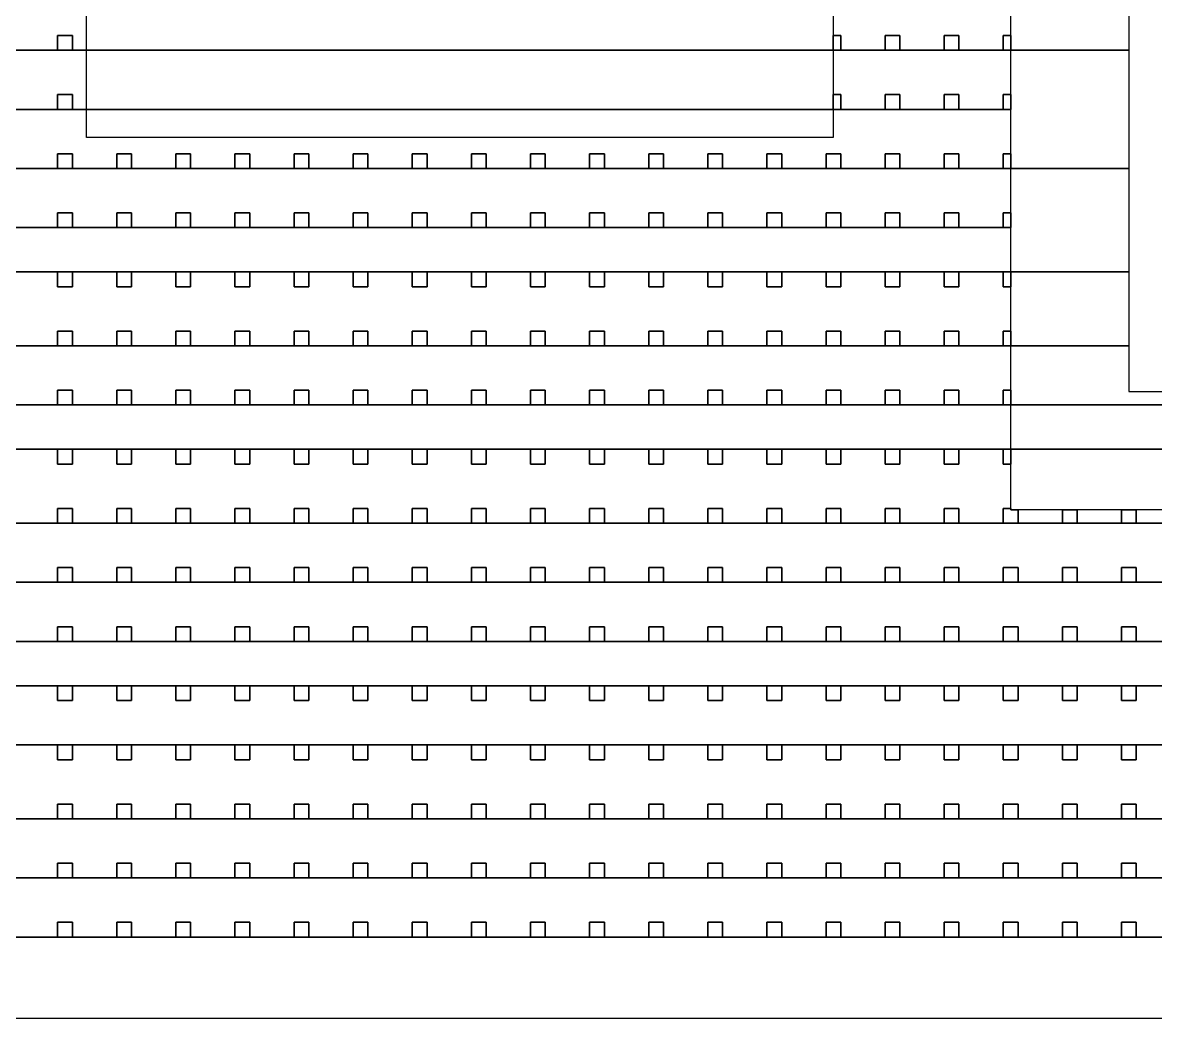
# Model space of a CAD drawing. Extents: x -3500 to 3500, y -3500 to 3500.
# Drawn here: x 278 to 2195, y -3500 to -1816 of the extents above; entities that cross this region are included whole.
import ezdxf

# ---------------------------------------------------------------- set-up
doc = ezdxf.new("R2010")
doc.units = 0
for name, color, linetype in [('L5D0', 3, 'CONTINUOUS'), ('L5D100', 7, 'CONTINUOUS'), ('L5D101', 6, 'CONTINUOUS'), ('L5D99', 4, 'CONTINUOUS')]:
    doc.layers.add(name, color=color, linetype=linetype)

# ---------------------------------------------------------------- blocks, each defined once
blk = doc.blocks.new('ground_main_5')
at = {"layer": 'L5D0'}
for points in [[(2150, -1740), (2150, -2440), (2550, -2440), (2550, -1740)], [(3500, -1679.6475), (3500, -3500), (-3500, -3500)]]:
    blk.add_lwpolyline(points, dxfattribs=at)
blk = doc.blocks.new('TOP_main_5_Cheese_diff')
at = {"layer": 'L5D101'}
for points in [[(337.5, -1862.5), (337.5, -1837.5), (362.5, -1837.5), (362.5, -1862.5)], [(1649.7, -1862.5), (1649.7, -1837.5), (1662.5, -1837.5), (1662.5, -1862.5)], [(1737.5, -1862.5), (1737.5, -1837.5), (1762.5, -1837.5), (1762.5, -1862.5)], [(1837.5, -1862.5), (1837.5, -1837.5), (1862.5, -1837.5), (1862.5, -1862.5)], [(1937.5, -1862.5), (1937.5, -1837.5), (1950, -1837.5), (1950, -1862.5)], [(337.5, -1962.5), (337.5, -1937.5), (362.5, -1937.5), (362.5, -1962.5)], [(1649.7, -1962.5), (1649.7, -1937.5), (1662.5, -1937.5), (1662.5, -1962.5)], [(1737.5, -1962.5), (1737.5, -1937.5), (1762.5, -1937.5), (1762.5, -1962.5)], [(1837.5, -1962.5), (1837.5, -1937.5), (1862.5, -1937.5), (1862.5, -1962.5)], [(1937.5, -1962.5), (1937.5, -1937.5), (1950, -1937.5), (1950, -1962.5)], [(337.5, -2062.5), (337.5, -2037.5), (362.5, -2037.5), (362.5, -2062.5)], [(437.5, -2062.5), (437.5, -2037.5), (462.5, -2037.5), (462.5, -2062.5)], [(537.5, -2062.5), (537.5, -2037.5), (562.5, -2037.5), (562.5, -2062.5)], [(637.5, -2062.5), (637.5, -2037.5), (662.5, -2037.5), (662.5, -2062.5)], [(737.5, -2062.5), (737.5, -2037.5), (762.5, -2037.5), (762.5, -2062.5)], [(837.5, -2062.5), (837.5, -2037.5), (862.5, -2037.5), (862.5, -2062.5)], [(937.5, -2062.5), (937.5, -2037.5), (962.5, -2037.5), (962.5, -2062.5)], [(1037.5, -2062.5), (1037.5, -2037.5), (1062.5, -2037.5), (1062.5, -2062.5)], [(1137.5, -2062.5), (1137.5, -2037.5), (1162.5, -2037.5), (1162.5, -2062.5)], [(1237.5, -2062.5), (1237.5, -2037.5), (1262.5, -2037.5), (1262.5, -2062.5)], [(1337.5, -2062.5), (1337.5, -2037.5), (1362.5, -2037.5), (1362.5, -2062.5)], [(1437.5, -2062.5), (1437.5, -2037.5), (1462.5, -2037.5), (1462.5, -2062.5)], [(1537.5, -2062.5), (1537.5, -2037.5), (1562.5, -2037.5), (1562.5, -2062.5)], [(1637.5, -2062.5), (1637.5, -2037.5), (1662.5, -2037.5), (1662.5, -2062.5)], [(1737.5, -2062.5), (1737.5, -2037.5), (1762.5, -2037.5), (1762.5, -2062.5)], [(1837.5, -2062.5), (1837.5, -2037.5), (1862.5, -2037.5), (1862.5, -2062.5)], [(1937.5, -2062.5), (1937.5, -2037.5), (1950, -2037.5), (1950, -2062.5)], [(337.5, -2162.5), (337.5, -2137.5), (362.5, -2137.5), (362.5, -2162.5)], [(437.5, -2162.5), (437.5, -2137.5), (462.5, -2137.5), (462.5, -2162.5)], [(537.5, -2162.5), (537.5, -2137.5), (562.5, -2137.5), (562.5, -2162.5)], [(637.5, -2162.5), (637.5, -2137.5), (662.5, -2137.5), (662.5, -2162.5)], [(737.5, -2162.5), (737.5, -2137.5), (762.5, -2137.5), (762.5, -2162.5)], [(837.5, -2162.5), (837.5, -2137.5), (862.5, -2137.5), (862.5, -2162.5)], [(937.5, -2162.5), (937.5, -2137.5), (962.5, -2137.5), (962.5, -2162.5)], [(1037.5, -2162.5), (1037.5, -2137.5), (1062.5, -2137.5), (1062.5, -2162.5)], [(1137.5, -2162.5), (1137.5, -2137.5), (1162.5, -2137.5), (1162.5, -2162.5)], [(1237.5, -2162.5), (1237.5, -2137.5), (1262.5, -2137.5), (1262.5, -2162.5)], [(1337.5, -2162.5), (1337.5, -2137.5), (1362.5, -2137.5), (1362.5, -2162.5)], [(1437.5, -2162.5), (1437.5, -2137.5), (1462.5, -2137.5), (1462.5, -2162.5)], [(1537.5, -2162.5), (1537.5, -2137.5), (1562.5, -2137.5), (1562.5, -2162.5)], [(1637.5, -2162.5), (1637.5, -2137.5), (1662.5, -2137.5), (1662.5, -2162.5)], [(1737.5, -2162.5), (1737.5, -2137.5), (1762.5, -2137.5), (1762.5, -2162.5)], [(1837.5, -2162.5), (1837.5, -2137.5), (1862.5, -2137.5), (1862.5, -2162.5)], [(1937.5, -2162.5), (1937.5, -2137.5), (1950, -2137.5), (1950, -2162.5)], [(337.5, -2262.5), (337.5, -2237.5), (362.5, -2237.5), (362.5, -2262.5)], [(437.5, -2262.5), (437.5, -2237.5), (462.5, -2237.5), (462.5, -2262.5)], [(537.5, -2262.5), (537.5, -2237.5), (562.5, -2237.5), (562.5, -2262.5)], [(637.5, -2262.5), (637.5, -2237.5), (662.5, -2237.5), (662.5, -2262.5)], [(737.5, -2262.5), (737.5, -2237.5), (762.5, -2237.5), (762.5, -2262.5)], [(837.5, -2262.5), (837.5, -2237.5), (862.5, -2237.5), (862.5, -2262.5)], [(937.5, -2262.5), (937.5, -2237.5), (962.5, -2237.5), (962.5, -2262.5)], [(1037.5, -2262.5), (1037.5, -2237.5), (1062.5, -2237.5), (1062.5, -2262.5)], [(1137.5, -2262.5), (1137.5, -2237.5), (1162.5, -2237.5), (1162.5, -2262.5)], [(1237.5, -2262.5), (1237.5, -2237.5), (1262.5, -2237.5), (1262.5, -2262.5)], [(1337.5, -2262.5), (1337.5, -2237.5), (1362.5, -2237.5), (1362.5, -2262.5)], [(1437.5, -2262.5), (1437.5, -2237.5), (1462.5, -2237.5), (1462.5, -2262.5)], [(1537.5, -2262.5), (1537.5, -2237.5), (1562.5, -2237.5), (1562.5, -2262.5)], [(1637.5, -2262.5), (1637.5, -2237.5), (1662.5, -2237.5), (1662.5, -2262.5)], [(1737.5, -2262.5), (1737.5, -2237.5), (1762.5, -2237.5), (1762.5, -2262.5)], [(1837.5, -2262.5), (1837.5, -2237.5), (1862.5, -2237.5), (1862.5, -2262.5)], [(1937.5, -2262.5), (1937.5, -2237.5), (1950, -2237.5), (1950, -2262.5)], [(337.5, -2362.5), (337.5, -2337.5), (362.5, -2337.5), (362.5, -2362.5)], [(437.5, -2362.5), (437.5, -2337.5), (462.5, -2337.5), (462.5, -2362.5)], [(537.5, -2362.5), (537.5, -2337.5), (562.5, -2337.5), (562.5, -2362.5)], [(637.5, -2362.5), (637.5, -2337.5), (662.5, -2337.5), (662.5, -2362.5)], [(737.5, -2362.5), (737.5, -2337.5), (762.5, -2337.5), (762.5, -2362.5)], [(837.5, -2362.5), (837.5, -2337.5), (862.5, -2337.5), (862.5, -2362.5)], [(937.5, -2362.5), (937.5, -2337.5), (962.5, -2337.5), (962.5, -2362.5)], [(1037.5, -2362.5), (1037.5, -2337.5), (1062.5, -2337.5), (1062.5, -2362.5)], [(1137.5, -2362.5), (1137.5, -2337.5), (1162.5, -2337.5), (1162.5, -2362.5)], [(1237.5, -2362.5), (1237.5, -2337.5), (1262.5, -2337.5), (1262.5, -2362.5)], [(1337.5, -2362.5), (1337.5, -2337.5), (1362.5, -2337.5), (1362.5, -2362.5)], [(1437.5, -2362.5), (1437.5, -2337.5), (1462.5, -2337.5), (1462.5, -2362.5)], [(1537.5, -2362.5), (1537.5, -2337.5), (1562.5, -2337.5), (1562.5, -2362.5)], [(1637.5, -2362.5), (1637.5, -2337.5), (1662.5, -2337.5), (1662.5, -2362.5)], [(1737.5, -2362.5), (1737.5, -2337.5), (1762.5, -2337.5), (1762.5, -2362.5)], [(1837.5, -2362.5), (1837.5, -2337.5), (1862.5, -2337.5), (1862.5, -2362.5)], [(1937.5, -2362.5), (1937.5, -2337.5), (1950, -2337.5), (1950, -2362.5)], [(337.5, -2462.5), (337.5, -2437.5), (362.5, -2437.5), (362.5, -2462.5)], [(437.5, -2462.5), (437.5, -2437.5), (462.5, -2437.5), (462.5, -2462.5)], [(537.5, -2462.5), (537.5, -2437.5), (562.5, -2437.5), (562.5, -2462.5)], [(637.5, -2462.5), (637.5, -2437.5), (662.5, -2437.5), (662.5, -2462.5)], [(737.5, -2462.5), (737.5, -2437.5), (762.5, -2437.5), (762.5, -2462.5)], [(837.5, -2462.5), (837.5, -2437.5), (862.5, -2437.5), (862.5, -2462.5)], [(937.5, -2462.5), (937.5, -2437.5), (962.5, -2437.5), (962.5, -2462.5)], [(1037.5, -2462.5), (1037.5, -2437.5), (1062.5, -2437.5), (1062.5, -2462.5)], [(1137.5, -2462.5), (1137.5, -2437.5), (1162.5, -2437.5), (1162.5, -2462.5)], [(1237.5, -2462.5), (1237.5, -2437.5), (1262.5, -2437.5), (1262.5, -2462.5)], [(1337.5, -2462.5), (1337.5, -2437.5), (1362.5, -2437.5), (1362.5, -2462.5)], [(1437.5, -2462.5), (1437.5, -2437.5), (1462.5, -2437.5), (1462.5, -2462.5)], [(1537.5, -2462.5), (1537.5, -2437.5), (1562.5, -2437.5), (1562.5, -2462.5)], [(1637.5, -2462.5), (1637.5, -2437.5), (1662.5, -2437.5), (1662.5, -2462.5)], [(1737.5, -2462.5), (1737.5, -2437.5), (1762.5, -2437.5), (1762.5, -2462.5)], [(1837.5, -2462.5), (1837.5, -2437.5), (1862.5, -2437.5), (1862.5, -2462.5)], [(1937.5, -2462.5), (1937.5, -2437.5), (1950, -2437.5), (1950, -2462.5)], [(337.5, -2562.5), (337.5, -2537.5), (362.5, -2537.5), (362.5, -2562.5)], [(437.5, -2562.5), (437.5, -2537.5), (462.5, -2537.5), (462.5, -2562.5)], [(537.5, -2562.5), (537.5, -2537.5), (562.5, -2537.5), (562.5, -2562.5)], [(637.5, -2562.5), (637.5, -2537.5), (662.5, -2537.5), (662.5, -2562.5)], [(737.5, -2562.5), (737.5, -2537.5), (762.5, -2537.5), (762.5, -2562.5)], [(837.5, -2562.5), (837.5, -2537.5), (862.5, -2537.5), (862.5, -2562.5)], [(937.5, -2562.5), (937.5, -2537.5), (962.5, -2537.5), (962.5, -2562.5)], [(1037.5, -2562.5), (1037.5, -2537.5), (1062.5, -2537.5), (1062.5, -2562.5)], [(1137.5, -2562.5), (1137.5, -2537.5), (1162.5, -2537.5), (1162.5, -2562.5)], [(1237.5, -2562.5), (1237.5, -2537.5), (1262.5, -2537.5), (1262.5, -2562.5)], [(1337.5, -2562.5), (1337.5, -2537.5), (1362.5, -2537.5), (1362.5, -2562.5)], [(1437.5, -2562.5), (1437.5, -2537.5), (1462.5, -2537.5), (1462.5, -2562.5)], [(1537.5, -2562.5), (1537.5, -2537.5), (1562.5, -2537.5), (1562.5, -2562.5)], [(1637.5, -2562.5), (1637.5, -2537.5), (1662.5, -2537.5), (1662.5, -2562.5)], [(1737.5, -2562.5), (1737.5, -2537.5), (1762.5, -2537.5), (1762.5, -2562.5)], [(1837.5, -2562.5), (1837.5, -2537.5), (1862.5, -2537.5), (1862.5, -2562.5)], [(1937.5, -2562.5), (1937.5, -2537.5), (1950, -2537.5), (1950, -2562.5)], [(337.5, -2662.5), (337.5, -2637.5), (362.5, -2637.5), (362.5, -2662.5)], [(437.5, -2662.5), (437.5, -2637.5), (462.5, -2637.5), (462.5, -2662.5)], [(537.5, -2662.5), (537.5, -2637.5), (562.5, -2637.5), (562.5, -2662.5)], [(637.5, -2662.5), (637.5, -2637.5), (662.5, -2637.5), (662.5, -2662.5)], [(737.5, -2662.5), (737.5, -2637.5), (762.5, -2637.5), (762.5, -2662.5)], [(837.5, -2662.5), (837.5, -2637.5), (862.5, -2637.5), (862.5, -2662.5)], [(937.5, -2662.5), (937.5, -2637.5), (962.5, -2637.5), (962.5, -2662.5)], [(1037.5, -2662.5), (1037.5, -2637.5), (1062.5, -2637.5), (1062.5, -2662.5)], [(1137.5, -2662.5), (1137.5, -2637.5), (1162.5, -2637.5), (1162.5, -2662.5)], [(1237.5, -2662.5), (1237.5, -2637.5), (1262.5, -2637.5), (1262.5, -2662.5)], [(1337.5, -2662.5), (1337.5, -2637.5), (1362.5, -2637.5), (1362.5, -2662.5)], [(1437.5, -2662.5), (1437.5, -2637.5), (1462.5, -2637.5), (1462.5, -2662.5)], [(1537.5, -2662.5), (1537.5, -2637.5), (1562.5, -2637.5), (1562.5, -2662.5)], [(1637.5, -2662.5), (1637.5, -2637.5), (1662.5, -2637.5), (1662.5, -2662.5)], [(1737.5, -2662.5), (1737.5, -2637.5), (1762.5, -2637.5), (1762.5, -2662.5)], [(1837.5, -2662.5), (1837.5, -2637.5), (1862.5, -2637.5), (1862.5, -2662.5)], [(1937.5, -2662.5), (1937.5, -2637.5), (1950, -2637.5), (1950, -2640), (1962.5, -2640), (1962.5, -2662.5)], [(2037.5, -2662.5), (2037.5, -2640), (2062.5, -2640), (2062.5, -2662.5)], [(2137.5, -2662.5), (2137.5, -2640), (2162.5, -2640), (2162.5, -2662.5)], [(337.5, -2762.5), (337.5, -2737.5), (362.5, -2737.5), (362.5, -2762.5)], [(437.5, -2762.5), (437.5, -2737.5), (462.5, -2737.5), (462.5, -2762.5)], [(537.5, -2762.5), (537.5, -2737.5), (562.5, -2737.5), (562.5, -2762.5)], [(637.5, -2762.5), (637.5, -2737.5), (662.5, -2737.5), (662.5, -2762.5)], [(737.5, -2762.5), (737.5, -2737.5), (762.5, -2737.5), (762.5, -2762.5)], [(837.5, -2762.5), (837.5, -2737.5), (862.5, -2737.5), (862.5, -2762.5)], [(937.5, -2762.5), (937.5, -2737.5), (962.5, -2737.5), (962.5, -2762.5)], [(1037.5, -2762.5), (1037.5, -2737.5), (1062.5, -2737.5), (1062.5, -2762.5)], [(1137.5, -2762.5), (1137.5, -2737.5), (1162.5, -2737.5), (1162.5, -2762.5)], [(1237.5, -2762.5), (1237.5, -2737.5), (1262.5, -2737.5), (1262.5, -2762.5)], [(1337.5, -2762.5), (1337.5, -2737.5), (1362.5, -2737.5), (1362.5, -2762.5)], [(1437.5, -2762.5), (1437.5, -2737.5), (1462.5, -2737.5), (1462.5, -2762.5)], [(1537.5, -2762.5), (1537.5, -2737.5), (1562.5, -2737.5), (1562.5, -2762.5)], [(1637.5, -2762.5), (1637.5, -2737.5), (1662.5, -2737.5), (1662.5, -2762.5)], [(1737.5, -2762.5), (1737.5, -2737.5), (1762.5, -2737.5), (1762.5, -2762.5)], [(1837.5, -2762.5), (1837.5, -2737.5), (1862.5, -2737.5), (1862.5, -2762.5)], [(1937.5, -2762.5), (1937.5, -2737.5), (1962.5, -2737.5), (1962.5, -2762.5)], [(2037.5, -2762.5), (2037.5, -2737.5), (2062.5, -2737.5), (2062.5, -2762.5)], [(2137.5, -2762.5), (2137.5, -2737.5), (2162.5, -2737.5), (2162.5, -2762.5)], [(337.5, -2862.5), (337.5, -2837.5), (362.5, -2837.5), (362.5, -2862.5)], [(437.5, -2862.5), (437.5, -2837.5), (462.5, -2837.5), (462.5, -2862.5)], [(537.5, -2862.5), (537.5, -2837.5), (562.5, -2837.5), (562.5, -2862.5)], [(637.5, -2862.5), (637.5, -2837.5), (662.5, -2837.5), (662.5, -2862.5)], [(737.5, -2862.5), (737.5, -2837.5), (762.5, -2837.5), (762.5, -2862.5)], [(837.5, -2862.5), (837.5, -2837.5), (862.5, -2837.5), (862.5, -2862.5)], [(937.5, -2862.5), (937.5, -2837.5), (962.5, -2837.5), (962.5, -2862.5)], [(1037.5, -2862.5), (1037.5, -2837.5), (1062.5, -2837.5), (1062.5, -2862.5)], [(1137.5, -2862.5), (1137.5, -2837.5), (1162.5, -2837.5), (1162.5, -2862.5)], [(1237.5, -2862.5), (1237.5, -2837.5), (1262.5, -2837.5), (1262.5, -2862.5)], [(1337.5, -2862.5), (1337.5, -2837.5), (1362.5, -2837.5), (1362.5, -2862.5)], [(1437.5, -2862.5), (1437.5, -2837.5), (1462.5, -2837.5), (1462.5, -2862.5)], [(1537.5, -2862.5), (1537.5, -2837.5), (1562.5, -2837.5), (1562.5, -2862.5)], [(1637.5, -2862.5), (1637.5, -2837.5), (1662.5, -2837.5), (1662.5, -2862.5)], [(1737.5, -2862.5), (1737.5, -2837.5), (1762.5, -2837.5), (1762.5, -2862.5)], [(1837.5, -2862.5), (1837.5, -2837.5), (1862.5, -2837.5), (1862.5, -2862.5)], [(1937.5, -2862.5), (1937.5, -2837.5), (1962.5, -2837.5), (1962.5, -2862.5)], [(2037.5, -2862.5), (2037.5, -2837.5), (2062.5, -2837.5), (2062.5, -2862.5)], [(2137.5, -2862.5), (2137.5, -2837.5), (2162.5, -2837.5), (2162.5, -2862.5)], [(337.5, -2962.5), (337.5, -2937.5), (362.5, -2937.5), (362.5, -2962.5)], [(437.5, -2962.5), (437.5, -2937.5), (462.5, -2937.5), (462.5, -2962.5)], [(537.5, -2962.5), (537.5, -2937.5), (562.5, -2937.5), (562.5, -2962.5)], [(637.5, -2962.5), (637.5, -2937.5), (662.5, -2937.5), (662.5, -2962.5)], [(737.5, -2962.5), (737.5, -2937.5), (762.5, -2937.5), (762.5, -2962.5)], [(837.5, -2962.5), (837.5, -2937.5), (862.5, -2937.5), (862.5, -2962.5)], [(937.5, -2962.5), (937.5, -2937.5), (962.5, -2937.5), (962.5, -2962.5)], [(1037.5, -2962.5), (1037.5, -2937.5), (1062.5, -2937.5), (1062.5, -2962.5)], [(1137.5, -2962.5), (1137.5, -2937.5), (1162.5, -2937.5), (1162.5, -2962.5)], [(1237.5, -2962.5), (1237.5, -2937.5), (1262.5, -2937.5), (1262.5, -2962.5)], [(1337.5, -2962.5), (1337.5, -2937.5), (1362.5, -2937.5), (1362.5, -2962.5)], [(1437.5, -2962.5), (1437.5, -2937.5), (1462.5, -2937.5), (1462.5, -2962.5)], [(1537.5, -2962.5), (1537.5, -2937.5), (1562.5, -2937.5), (1562.5, -2962.5)], [(1637.5, -2962.5), (1637.5, -2937.5), (1662.5, -2937.5), (1662.5, -2962.5)], [(1737.5, -2962.5), (1737.5, -2937.5), (1762.5, -2937.5), (1762.5, -2962.5)], [(1837.5, -2962.5), (1837.5, -2937.5), (1862.5, -2937.5), (1862.5, -2962.5)], [(1937.5, -2962.5), (1937.5, -2937.5), (1962.5, -2937.5), (1962.5, -2962.5)], [(2037.5, -2962.5), (2037.5, -2937.5), (2062.5, -2937.5), (2062.5, -2962.5)], [(2137.5, -2962.5), (2137.5, -2937.5), (2162.5, -2937.5), (2162.5, -2962.5)], [(337.5, -3062.5), (337.5, -3037.5), (362.5, -3037.5), (362.5, -3062.5)], [(437.5, -3062.5), (437.5, -3037.5), (462.5, -3037.5), (462.5, -3062.5)], [(537.5, -3062.5), (537.5, -3037.5), (562.5, -3037.5), (562.5, -3062.5)], [(637.5, -3062.5), (637.5, -3037.5), (662.5, -3037.5), (662.5, -3062.5)], [(737.5, -3062.5), (737.5, -3037.5), (762.5, -3037.5), (762.5, -3062.5)], [(837.5, -3062.5), (837.5, -3037.5), (862.5, -3037.5), (862.5, -3062.5)], [(937.5, -3062.5), (937.5, -3037.5), (962.5, -3037.5), (962.5, -3062.5)], [(1037.5, -3062.5), (1037.5, -3037.5), (1062.5, -3037.5), (1062.5, -3062.5)], [(1137.5, -3062.5), (1137.5, -3037.5), (1162.5, -3037.5), (1162.5, -3062.5)], [(1237.5, -3062.5), (1237.5, -3037.5), (1262.5, -3037.5), (1262.5, -3062.5)], [(1337.5, -3062.5), (1337.5, -3037.5), (1362.5, -3037.5), (1362.5, -3062.5)], [(1437.5, -3062.5), (1437.5, -3037.5), (1462.5, -3037.5), (1462.5, -3062.5)], [(1537.5, -3062.5), (1537.5, -3037.5), (1562.5, -3037.5), (1562.5, -3062.5)], [(1637.5, -3062.5), (1637.5, -3037.5), (1662.5, -3037.5), (1662.5, -3062.5)], [(1737.5, -3062.5), (1737.5, -3037.5), (1762.5, -3037.5), (1762.5, -3062.5)], [(1837.5, -3062.5), (1837.5, -3037.5), (1862.5, -3037.5), (1862.5, -3062.5)], [(1937.5, -3062.5), (1937.5, -3037.5), (1962.5, -3037.5), (1962.5, -3062.5)], [(2037.5, -3062.5), (2037.5, -3037.5), (2062.5, -3037.5), (2062.5, -3062.5)], [(2137.5, -3062.5), (2137.5, -3037.5), (2162.5, -3037.5), (2162.5, -3062.5)], [(337.5, -3162.5), (337.5, -3137.5), (362.5, -3137.5), (362.5, -3162.5)], [(437.5, -3162.5), (437.5, -3137.5), (462.5, -3137.5), (462.5, -3162.5)], [(537.5, -3162.5), (537.5, -3137.5), (562.5, -3137.5), (562.5, -3162.5)], [(637.5, -3162.5), (637.5, -3137.5), (662.5, -3137.5), (662.5, -3162.5)], [(737.5, -3162.5), (737.5, -3137.5), (762.5, -3137.5), (762.5, -3162.5)], [(837.5, -3162.5), (837.5, -3137.5), (862.5, -3137.5), (862.5, -3162.5)], [(937.5, -3162.5), (937.5, -3137.5), (962.5, -3137.5), (962.5, -3162.5)], [(1037.5, -3162.5), (1037.5, -3137.5), (1062.5, -3137.5), (1062.5, -3162.5)], [(1137.5, -3162.5), (1137.5, -3137.5), (1162.5, -3137.5), (1162.5, -3162.5)], [(1237.5, -3162.5), (1237.5, -3137.5), (1262.5, -3137.5), (1262.5, -3162.5)], [(1337.5, -3162.5), (1337.5, -3137.5), (1362.5, -3137.5), (1362.5, -3162.5)], [(1437.5, -3162.5), (1437.5, -3137.5), (1462.5, -3137.5), (1462.5, -3162.5)], [(1537.5, -3162.5), (1537.5, -3137.5), (1562.5, -3137.5), (1562.5, -3162.5)], [(1637.5, -3162.5), (1637.5, -3137.5), (1662.5, -3137.5), (1662.5, -3162.5)], [(1737.5, -3162.5), (1737.5, -3137.5), (1762.5, -3137.5), (1762.5, -3162.5)], [(1837.5, -3162.5), (1837.5, -3137.5), (1862.5, -3137.5), (1862.5, -3162.5)], [(1937.5, -3162.5), (1937.5, -3137.5), (1962.5, -3137.5), (1962.5, -3162.5)], [(2037.5, -3162.5), (2037.5, -3137.5), (2062.5, -3137.5), (2062.5, -3162.5)], [(2137.5, -3162.5), (2137.5, -3137.5), (2162.5, -3137.5), (2162.5, -3162.5)], [(337.5, -3262.5), (337.5, -3237.5), (362.5, -3237.5), (362.5, -3262.5)], [(437.5, -3262.5), (437.5, -3237.5), (462.5, -3237.5), (462.5, -3262.5)], [(537.5, -3262.5), (537.5, -3237.5), (562.5, -3237.5), (562.5, -3262.5)], [(637.5, -3262.5), (637.5, -3237.5), (662.5, -3237.5), (662.5, -3262.5)], [(737.5, -3262.5), (737.5, -3237.5), (762.5, -3237.5), (762.5, -3262.5)], [(837.5, -3262.5), (837.5, -3237.5), (862.5, -3237.5), (862.5, -3262.5)], [(937.5, -3262.5), (937.5, -3237.5), (962.5, -3237.5), (962.5, -3262.5)], [(1037.5, -3262.5), (1037.5, -3237.5), (1062.5, -3237.5), (1062.5, -3262.5)], [(1137.5, -3262.5), (1137.5, -3237.5), (1162.5, -3237.5), (1162.5, -3262.5)], [(1237.5, -3262.5), (1237.5, -3237.5), (1262.5, -3237.5), (1262.5, -3262.5)], [(1337.5, -3262.5), (1337.5, -3237.5), (1362.5, -3237.5), (1362.5, -3262.5)], [(1437.5, -3262.5), (1437.5, -3237.5), (1462.5, -3237.5), (1462.5, -3262.5)], [(1537.5, -3262.5), (1537.5, -3237.5), (1562.5, -3237.5), (1562.5, -3262.5)], [(1637.5, -3262.5), (1637.5, -3237.5), (1662.5, -3237.5), (1662.5, -3262.5)], [(1737.5, -3262.5), (1737.5, -3237.5), (1762.5, -3237.5), (1762.5, -3262.5)], [(1837.5, -3262.5), (1837.5, -3237.5), (1862.5, -3237.5), (1862.5, -3262.5)], [(1937.5, -3262.5), (1937.5, -3237.5), (1962.5, -3237.5), (1962.5, -3262.5)], [(2037.5, -3262.5), (2037.5, -3237.5), (2062.5, -3237.5), (2062.5, -3262.5)], [(2137.5, -3262.5), (2137.5, -3237.5), (2162.5, -3237.5), (2162.5, -3262.5)], [(337.5, -3362.5), (337.5, -3337.5), (362.5, -3337.5), (362.5, -3362.5)], [(437.5, -3362.5), (437.5, -3337.5), (462.5, -3337.5), (462.5, -3362.5)], [(537.5, -3362.5), (537.5, -3337.5), (562.5, -3337.5), (562.5, -3362.5)], [(637.5, -3362.5), (637.5, -3337.5), (662.5, -3337.5), (662.5, -3362.5)], [(737.5, -3362.5), (737.5, -3337.5), (762.5, -3337.5), (762.5, -3362.5)], [(837.5, -3362.5), (837.5, -3337.5), (862.5, -3337.5), (862.5, -3362.5)], [(937.5, -3362.5), (937.5, -3337.5), (962.5, -3337.5), (962.5, -3362.5)], [(1037.5, -3362.5), (1037.5, -3337.5), (1062.5, -3337.5), (1062.5, -3362.5)], [(1137.5, -3362.5), (1137.5, -3337.5), (1162.5, -3337.5), (1162.5, -3362.5)], [(1237.5, -3362.5), (1237.5, -3337.5), (1262.5, -3337.5), (1262.5, -3362.5)], [(1337.5, -3362.5), (1337.5, -3337.5), (1362.5, -3337.5), (1362.5, -3362.5)], [(1437.5, -3362.5), (1437.5, -3337.5), (1462.5, -3337.5), (1462.5, -3362.5)], [(1537.5, -3362.5), (1537.5, -3337.5), (1562.5, -3337.5), (1562.5, -3362.5)], [(1637.5, -3362.5), (1637.5, -3337.5), (1662.5, -3337.5), (1662.5, -3362.5)], [(1737.5, -3362.5), (1737.5, -3337.5), (1762.5, -3337.5), (1762.5, -3362.5)], [(1837.5, -3362.5), (1837.5, -3337.5), (1862.5, -3337.5), (1862.5, -3362.5)], [(1937.5, -3362.5), (1937.5, -3337.5), (1962.5, -3337.5), (1962.5, -3362.5)], [(2037.5, -3362.5), (2037.5, -3337.5), (2062.5, -3337.5), (2062.5, -3362.5)], [(2137.5, -3362.5), (2137.5, -3337.5), (2162.5, -3337.5), (2162.5, -3362.5)]]:
    blk.add_lwpolyline(points, close=True, dxfattribs=at)
blk = doc.blocks.new('TOP_main_5_Cheese_100')
at = {"layer": 'L5D100'}
for points in [[(2150, -1757.914), (2150, -1862.5), (1950, -1862.5), (1950, -1837.5), (1937.5, -1837.5), (1937.5, -1862.5), (1862.5, -1862.5), (1862.5, -1837.5), (1837.5, -1837.5), (1837.5, -1862.5), (1762.5, -1862.5), (1762.5, -1837.5), (1737.5, -1837.5), (1737.5, -1862.5), (1662.5, -1862.5), (1662.5, -1837.5), (1649.725, -1837.5), (1649.725, -1862.5), (362.5, -1862.5), (362.5, -1837.5), (337.5, -1837.5), (337.5, -1862.5), (262.5, -1862.5)], [(262.5, -1962.5), (337.5, -1962.5), (362.5, -1962.5), (1649.725, -1962.5), (1662.5, -1962.5), (1737.5, -1962.5), (1762.5, -1962.5), (1837.5, -1962.5), (1862.5, -1962.5), (1937.5, -1962.5), (1950, -1962.5), (1950, -1937.5), (1937.5, -1937.5), (1937.5, -1962.5), (1862.5, -1962.5), (1862.5, -1937.5), (1837.5, -1937.5), (1837.5, -1962.5), (1762.5, -1962.5), (1762.5, -1937.5), (1737.5, -1937.5), (1737.5, -1962.5), (1662.5, -1962.5), (1662.5, -1937.5), (1649.725, -1937.5), (1649.725, -1962.5), (362.5, -1962.5), (362.5, -1937.5), (337.5, -1937.5), (337.5, -1962.5), (262.5, -1962.5)], [(-2150, -1862.5), (2150, -1862.5), (2150, -2062.5), (1950, -2062.5), (1950, -2037.5), (1937.5, -2037.5), (1937.5, -2062.5), (1862.5, -2062.5), (1862.5, -2037.5), (1837.5, -2037.5), (1837.5, -2062.5), (1762.5, -2062.5), (1762.5, -2037.5), (1737.5, -2037.5), (1737.5, -2062.5), (1662.5, -2062.5), (1662.5, -2037.5), (1637.5, -2037.5), (1637.5, -2062.5), (1562.5, -2062.5), (1562.5, -2037.5), (1537.5, -2037.5), (1537.5, -2062.5), (1462.5, -2062.5), (1462.5, -2037.5), (1437.5, -2037.5), (1437.5, -2062.5), (1362.5, -2062.5), (1362.5, -2037.5), (1337.5, -2037.5), (1337.5, -2062.5), (1262.5, -2062.5), (1262.5, -2037.5), (1237.5, -2037.5), (1237.5, -2062.5), (1162.5, -2062.5), (1162.5, -2037.5), (1137.5, -2037.5), (1137.5, -2062.5), (1062.5, -2062.5), (1062.5, -2037.5), (1037.5, -2037.5), (1037.5, -2062.5), (962.5, -2062.5), (962.5, -2037.5), (937.5, -2037.5), (937.5, -2062.5), (862.5, -2062.5), (862.5, -2037.5), (837.5, -2037.5), (837.5, -2062.5), (762.5, -2062.5), (762.5, -2037.5), (737.5, -2037.5), (737.5, -2062.5), (662.5, -2062.5), (662.5, -2037.5), (637.5, -2037.5), (637.5, -2062.5), (562.5, -2062.5), (562.5, -2037.5), (537.5, -2037.5), (537.5, -2062.5), (462.5, -2062.5), (462.5, -2037.5), (437.5, -2037.5), (437.5, -2062.5), (362.5, -2062.5), (362.5, -2037.5), (337.5, -2037.5), (337.5, -2062.5), (262.5, -2062.5)], [(262.5, -2162.5), (337.5, -2162.5), (362.5, -2162.5), (437.5, -2162.5), (462.5, -2162.5), (537.5, -2162.5), (562.5, -2162.5), (637.5, -2162.5), (662.5, -2162.5), (737.5, -2162.5), (762.5, -2162.5), (837.5, -2162.5), (862.5, -2162.5), (937.5, -2162.5), (962.5, -2162.5), (1037.5, -2162.5), (1062.5, -2162.5), (1137.5, -2162.5), (1162.5, -2162.5), (1237.5, -2162.5), (1262.5, -2162.5), (1337.5, -2162.5), (1362.5, -2162.5), (1437.5, -2162.5), (1462.5, -2162.5), (1537.5, -2162.5), (1562.5, -2162.5), (1637.5, -2162.5), (1662.5, -2162.5), (1737.5, -2162.5), (1762.5, -2162.5), (1837.5, -2162.5), (1862.5, -2162.5), (1937.5, -2162.5), (1950, -2162.5), (1950, -2137.5), (1937.5, -2137.5), (1937.5, -2162.5), (1862.5, -2162.5), (1862.5, -2137.5), (1837.5, -2137.5), (1837.5, -2162.5), (1762.5, -2162.5), (1762.5, -2137.5), (1737.5, -2137.5), (1737.5, -2162.5), (1662.5, -2162.5), (1662.5, -2137.5), (1637.5, -2137.5), (1637.5, -2162.5), (1562.5, -2162.5), (1562.5, -2137.5), (1537.5, -2137.5), (1537.5, -2162.5), (1462.5, -2162.5), (1462.5, -2137.5), (1437.5, -2137.5), (1437.5, -2162.5), (1362.5, -2162.5), (1362.5, -2137.5), (1337.5, -2137.5), (1337.5, -2162.5), (1262.5, -2162.5), (1262.5, -2137.5), (1237.5, -2137.5), (1237.5, -2162.5), (1162.5, -2162.5), (1162.5, -2137.5), (1137.5, -2137.5), (1137.5, -2162.5), (1062.5, -2162.5), (1062.5, -2137.5), (1037.5, -2137.5), (1037.5, -2162.5), (962.5, -2162.5), (962.5, -2137.5), (937.5, -2137.5), (937.5, -2162.5), (862.5, -2162.5), (862.5, -2137.5), (837.5, -2137.5), (837.5, -2162.5), (762.5, -2162.5), (762.5, -2137.5), (737.5, -2137.5), (737.5, -2162.5), (662.5, -2162.5), (662.5, -2137.5), (637.5, -2137.5), (637.5, -2162.5), (562.5, -2162.5), (562.5, -2137.5), (537.5, -2137.5), (537.5, -2162.5), (462.5, -2162.5), (462.5, -2137.5), (437.5, -2137.5), (437.5, -2162.5), (362.5, -2162.5), (362.5, -2137.5), (337.5, -2137.5), (337.5, -2162.5), (262.5, -2162.5)], [(-2150, -2062.5), (2150, -2062.5), (2150, -2237.5), (-2150, -2237.5)], [(262.5, -2237.5), (337.5, -2237.5), (337.5, -2262.5), (362.5, -2262.5), (362.5, -2237.5), (437.5, -2237.5), (437.5, -2262.5), (462.5, -2262.5), (462.5, -2237.5), (537.5, -2237.5), (537.5, -2262.5), (562.5, -2262.5), (562.5, -2237.5), (637.5, -2237.5), (637.5, -2262.5), (662.5, -2262.5), (662.5, -2237.5), (737.5, -2237.5), (737.5, -2262.5), (762.5, -2262.5), (762.5, -2237.5), (837.5, -2237.5), (837.5, -2262.5), (862.5, -2262.5), (862.5, -2237.5), (937.5, -2237.5), (937.5, -2262.5), (962.5, -2262.5), (962.5, -2237.5), (1037.5, -2237.5), (1037.5, -2262.5), (1062.5, -2262.5), (1062.5, -2237.5), (1137.5, -2237.5), (1137.5, -2262.5), (1162.5, -2262.5), (1162.5, -2237.5), (1237.5, -2237.5), (1237.5, -2262.5), (1262.5, -2262.5), (1262.5, -2237.5), (1337.5, -2237.5), (1337.5, -2262.5), (1362.5, -2262.5), (1362.5, -2237.5), (1437.5, -2237.5), (1437.5, -2262.5), (1462.5, -2262.5), (1462.5, -2237.5), (1537.5, -2237.5), (1537.5, -2262.5), (1562.5, -2262.5), (1562.5, -2237.5), (1637.5, -2237.5), (1637.5, -2262.5), (1662.5, -2262.5), (1662.5, -2237.5), (1737.5, -2237.5), (1737.5, -2262.5), (1762.5, -2262.5), (1762.5, -2237.5), (1837.5, -2237.5), (1837.5, -2262.5), (1862.5, -2262.5), (1862.5, -2237.5), (1937.5, -2237.5), (1937.5, -2262.5), (1950, -2262.5), (1950, -2237.5), (2150, -2237.5), (2150, -2362.5), (1950, -2362.5), (1950, -2337.5), (1937.5, -2337.5), (1937.5, -2362.5), (1862.5, -2362.5), (1862.5, -2337.5), (1837.5, -2337.5), (1837.5, -2362.5), (1762.5, -2362.5), (1762.5, -2337.5), (1737.5, -2337.5), (1737.5, -2362.5), (1662.5, -2362.5), (1662.5, -2337.5), (1637.5, -2337.5), (1637.5, -2362.5), (1562.5, -2362.5), (1562.5, -2337.5), (1537.5, -2337.5), (1537.5, -2362.5), (1462.5, -2362.5), (1462.5, -2337.5), (1437.5, -2337.5), (1437.5, -2362.5), (1362.5, -2362.5), (1362.5, -2337.5), (1337.5, -2337.5), (1337.5, -2362.5), (1262.5, -2362.5), (1262.5, -2337.5), (1237.5, -2337.5), (1237.5, -2362.5), (1162.5, -2362.5), (1162.5, -2337.5), (1137.5, -2337.5), (1137.5, -2362.5), (1062.5, -2362.5), (1062.5, -2337.5), (1037.5, -2337.5), (1037.5, -2362.5), (962.5, -2362.5), (962.5, -2337.5), (937.5, -2337.5), (937.5, -2362.5), (862.5, -2362.5), (862.5, -2337.5), (837.5, -2337.5), (837.5, -2362.5), (762.5, -2362.5), (762.5, -2337.5), (737.5, -2337.5), (737.5, -2362.5), (662.5, -2362.5), (662.5, -2337.5), (637.5, -2337.5), (637.5, -2362.5), (562.5, -2362.5), (562.5, -2337.5), (537.5, -2337.5), (537.5, -2362.5), (462.5, -2362.5), (462.5, -2337.5), (437.5, -2337.5), (437.5, -2362.5), (362.5, -2362.5), (362.5, -2337.5), (337.5, -2337.5), (337.5, -2362.5), (262.5, -2362.5)], [(262.5, -2462.5), (337.5, -2462.5), (362.5, -2462.5), (437.5, -2462.5), (462.5, -2462.5), (537.5, -2462.5), (562.5, -2462.5), (637.5, -2462.5), (662.5, -2462.5), (737.5, -2462.5), (762.5, -2462.5), (837.5, -2462.5), (862.5, -2462.5), (937.5, -2462.5), (962.5, -2462.5), (1037.5, -2462.5), (1062.5, -2462.5), (1137.5, -2462.5), (1162.5, -2462.5), (1237.5, -2462.5), (1262.5, -2462.5), (1337.5, -2462.5), (1362.5, -2462.5), (1437.5, -2462.5), (1462.5, -2462.5), (1537.5, -2462.5), (1562.5, -2462.5), (1637.5, -2462.5), (1662.5, -2462.5), (1737.5, -2462.5), (1762.5, -2462.5), (1837.5, -2462.5), (1862.5, -2462.5), (1937.5, -2462.5), (1950, -2462.5), (2750, -2462.5)], [(2750, -2462.5), (1950, -2462.5), (1950, -2437.5), (1937.5, -2437.5), (1937.5, -2462.5), (1862.5, -2462.5), (1862.5, -2437.5), (1837.5, -2437.5), (1837.5, -2462.5), (1762.5, -2462.5), (1762.5, -2437.5), (1737.5, -2437.5), (1737.5, -2462.5), (1662.5, -2462.5), (1662.5, -2437.5), (1637.5, -2437.5), (1637.5, -2462.5), (1562.5, -2462.5), (1562.5, -2437.5), (1537.5, -2437.5), (1537.5, -2462.5), (1462.5, -2462.5), (1462.5, -2437.5), (1437.5, -2437.5), (1437.5, -2462.5), (1362.5, -2462.5), (1362.5, -2437.5), (1337.5, -2437.5), (1337.5, -2462.5), (1262.5, -2462.5), (1262.5, -2437.5), (1237.5, -2437.5), (1237.5, -2462.5), (1162.5, -2462.5), (1162.5, -2437.5), (1137.5, -2437.5), (1137.5, -2462.5), (1062.5, -2462.5), (1062.5, -2437.5), (1037.5, -2437.5), (1037.5, -2462.5), (962.5, -2462.5), (962.5, -2437.5), (937.5, -2437.5), (937.5, -2462.5), (862.5, -2462.5), (862.5, -2437.5), (837.5, -2437.5), (837.5, -2462.5), (762.5, -2462.5), (762.5, -2437.5), (737.5, -2437.5), (737.5, -2462.5), (662.5, -2462.5), (662.5, -2437.5), (637.5, -2437.5), (637.5, -2462.5), (562.5, -2462.5), (562.5, -2437.5), (537.5, -2437.5), (537.5, -2462.5), (462.5, -2462.5), (462.5, -2437.5), (437.5, -2437.5), (437.5, -2462.5), (362.5, -2462.5), (362.5, -2437.5), (337.5, -2437.5), (337.5, -2462.5), (262.5, -2462.5)], [(-2150, -2362.5), (2150, -2362.5), (2150, -2440), (2550, -2440), (2550, -2362.5), (3500, -2362.5), (3500, -2537.5), (-3500, -2537.5)], [(262.5, -2537.5), (337.5, -2537.5), (337.5, -2562.5), (362.5, -2562.5), (362.5, -2537.5), (437.5, -2537.5), (437.5, -2562.5), (462.5, -2562.5), (462.5, -2537.5), (537.5, -2537.5), (537.5, -2562.5), (562.5, -2562.5), (562.5, -2537.5), (637.5, -2537.5), (637.5, -2562.5), (662.5, -2562.5), (662.5, -2537.5), (737.5, -2537.5), (737.5, -2562.5), (762.5, -2562.5), (762.5, -2537.5), (837.5, -2537.5), (837.5, -2562.5), (862.5, -2562.5), (862.5, -2537.5), (937.5, -2537.5), (937.5, -2562.5), (962.5, -2562.5), (962.5, -2537.5), (1037.5, -2537.5), (1037.5, -2562.5), (1062.5, -2562.5), (1062.5, -2537.5), (1137.5, -2537.5), (1137.5, -2562.5), (1162.5, -2562.5), (1162.5, -2537.5), (1237.5, -2537.5), (1237.5, -2562.5), (1262.5, -2562.5), (1262.5, -2537.5), (1337.5, -2537.5), (1337.5, -2562.5), (1362.5, -2562.5), (1362.5, -2537.5), (1437.5, -2537.5), (1437.5, -2562.5), (1462.5, -2562.5), (1462.5, -2537.5), (1537.5, -2537.5), (1537.5, -2562.5), (1562.5, -2562.5), (1562.5, -2537.5), (1637.5, -2537.5), (1637.5, -2562.5), (1662.5, -2562.5), (1662.5, -2537.5), (1737.5, -2537.5), (1737.5, -2562.5), (1762.5, -2562.5), (1762.5, -2537.5), (1837.5, -2537.5), (1837.5, -2562.5), (1862.5, -2562.5), (1862.5, -2537.5), (1937.5, -2537.5), (1937.5, -2562.5), (1950, -2562.5), (1950, -2537.5), (2750, -2537.5)], [(2237.5, -2662.5), (2162.5, -2662.5), (2162.5, -2640), (2137.5, -2640), (2137.5, -2662.5), (2062.5, -2662.5), (2062.5, -2640), (2037.5, -2640), (2037.5, -2662.5), (1962.5, -2662.5), (1962.5, -2640), (1950, -2640), (1950, -2637.5), (1937.5, -2637.5), (1937.5, -2662.5), (1862.5, -2662.5), (1862.5, -2637.5), (1837.5, -2637.5), (1837.5, -2662.5), (1762.5, -2662.5), (1762.5, -2637.5), (1737.5, -2637.5), (1737.5, -2662.5), (1662.5, -2662.5), (1662.5, -2637.5), (1637.5, -2637.5), (1637.5, -2662.5), (1562.5, -2662.5), (1562.5, -2637.5), (1537.5, -2637.5), (1537.5, -2662.5), (1462.5, -2662.5), (1462.5, -2637.5), (1437.5, -2637.5), (1437.5, -2662.5), (1362.5, -2662.5), (1362.5, -2637.5), (1337.5, -2637.5), (1337.5, -2662.5), (1262.5, -2662.5), (1262.5, -2637.5), (1237.5, -2637.5), (1237.5, -2662.5), (1162.5, -2662.5), (1162.5, -2637.5), (1137.5, -2637.5), (1137.5, -2662.5), (1062.5, -2662.5), (1062.5, -2637.5), (1037.5, -2637.5), (1037.5, -2662.5), (962.5, -2662.5), (962.5, -2637.5), (937.5, -2637.5), (937.5, -2662.5), (862.5, -2662.5), (862.5, -2637.5), (837.5, -2637.5), (837.5, -2662.5), (762.5, -2662.5), (762.5, -2637.5), (737.5, -2637.5), (737.5, -2662.5), (662.5, -2662.5), (662.5, -2637.5), (637.5, -2637.5), (637.5, -2662.5), (562.5, -2662.5), (562.5, -2637.5), (537.5, -2637.5), (537.5, -2662.5), (462.5, -2662.5), (462.5, -2637.5), (437.5, -2637.5), (437.5, -2662.5), (362.5, -2662.5), (362.5, -2637.5), (337.5, -2637.5), (337.5, -2662.5), (262.5, -2662.5)], [(-3500, -2662.5), (3500, -2662.5)], [(2237.5, -2762.5), (2162.5, -2762.5), (2162.5, -2737.5), (2137.5, -2737.5), (2137.5, -2762.5), (2062.5, -2762.5), (2062.5, -2737.5), (2037.5, -2737.5), (2037.5, -2762.5), (1962.5, -2762.5), (1962.5, -2737.5), (1937.5, -2737.5), (1937.5, -2762.5), (1862.5, -2762.5), (1862.5, -2737.5), (1837.5, -2737.5), (1837.5, -2762.5), (1762.5, -2762.5), (1762.5, -2737.5), (1737.5, -2737.5), (1737.5, -2762.5), (1662.5, -2762.5), (1662.5, -2737.5), (1637.5, -2737.5), (1637.5, -2762.5), (1562.5, -2762.5), (1562.5, -2737.5), (1537.5, -2737.5), (1537.5, -2762.5), (1462.5, -2762.5), (1462.5, -2737.5), (1437.5, -2737.5), (1437.5, -2762.5), (1362.5, -2762.5), (1362.5, -2737.5), (1337.5, -2737.5), (1337.5, -2762.5), (1262.5, -2762.5), (1262.5, -2737.5), (1237.5, -2737.5), (1237.5, -2762.5), (1162.5, -2762.5), (1162.5, -2737.5), (1137.5, -2737.5), (1137.5, -2762.5), (1062.5, -2762.5), (1062.5, -2737.5), (1037.5, -2737.5), (1037.5, -2762.5), (962.5, -2762.5), (962.5, -2737.5), (937.5, -2737.5), (937.5, -2762.5), (862.5, -2762.5), (862.5, -2737.5), (837.5, -2737.5), (837.5, -2762.5), (762.5, -2762.5), (762.5, -2737.5), (737.5, -2737.5), (737.5, -2762.5), (662.5, -2762.5), (662.5, -2737.5), (637.5, -2737.5), (637.5, -2762.5), (562.5, -2762.5), (562.5, -2737.5), (537.5, -2737.5), (537.5, -2762.5), (462.5, -2762.5), (462.5, -2737.5), (437.5, -2737.5), (437.5, -2762.5), (362.5, -2762.5), (362.5, -2737.5), (337.5, -2737.5), (337.5, -2762.5), (262.5, -2762.5)], [(262.5, -2862.5), (337.5, -2862.5), (362.5, -2862.5), (437.5, -2862.5), (462.5, -2862.5), (537.5, -2862.5), (562.5, -2862.5), (637.5, -2862.5), (662.5, -2862.5), (737.5, -2862.5), (762.5, -2862.5), (837.5, -2862.5), (862.5, -2862.5), (937.5, -2862.5), (962.5, -2862.5), (1037.5, -2862.5), (1062.5, -2862.5), (1137.5, -2862.5), (1162.5, -2862.5), (1237.5, -2862.5), (1262.5, -2862.5), (1337.5, -2862.5), (1362.5, -2862.5), (1437.5, -2862.5), (1462.5, -2862.5), (1537.5, -2862.5), (1562.5, -2862.5), (1637.5, -2862.5), (1662.5, -2862.5), (1737.5, -2862.5), (1762.5, -2862.5), (1837.5, -2862.5), (1862.5, -2862.5), (1937.5, -2862.5), (1962.5, -2862.5), (2037.5, -2862.5), (2062.5, -2862.5), (2137.5, -2862.5), (2162.5, -2862.5), (2237.5, -2862.5)], [(2237.5, -2862.5), (2162.5, -2862.5), (2162.5, -2837.5), (2137.5, -2837.5), (2137.5, -2862.5), (2062.5, -2862.5), (2062.5, -2837.5), (2037.5, -2837.5), (2037.5, -2862.5), (1962.5, -2862.5), (1962.5, -2837.5), (1937.5, -2837.5), (1937.5, -2862.5), (1862.5, -2862.5), (1862.5, -2837.5), (1837.5, -2837.5), (1837.5, -2862.5), (1762.5, -2862.5), (1762.5, -2837.5), (1737.5, -2837.5), (1737.5, -2862.5), (1662.5, -2862.5), (1662.5, -2837.5), (1637.5, -2837.5), (1637.5, -2862.5), (1562.5, -2862.5), (1562.5, -2837.5), (1537.5, -2837.5), (1537.5, -2862.5), (1462.5, -2862.5), (1462.5, -2837.5), (1437.5, -2837.5), (1437.5, -2862.5), (1362.5, -2862.5), (1362.5, -2837.5), (1337.5, -2837.5), (1337.5, -2862.5), (1262.5, -2862.5), (1262.5, -2837.5), (1237.5, -2837.5), (1237.5, -2862.5), (1162.5, -2862.5), (1162.5, -2837.5), (1137.5, -2837.5), (1137.5, -2862.5), (1062.5, -2862.5), (1062.5, -2837.5), (1037.5, -2837.5), (1037.5, -2862.5), (962.5, -2862.5), (962.5, -2837.5), (937.5, -2837.5), (937.5, -2862.5), (862.5, -2862.5), (862.5, -2837.5), (837.5, -2837.5), (837.5, -2862.5), (762.5, -2862.5), (762.5, -2837.5), (737.5, -2837.5), (737.5, -2862.5), (662.5, -2862.5), (662.5, -2837.5), (637.5, -2837.5), (637.5, -2862.5), (562.5, -2862.5), (562.5, -2837.5), (537.5, -2837.5), (537.5, -2862.5), (462.5, -2862.5), (462.5, -2837.5), (437.5, -2837.5), (437.5, -2862.5), (362.5, -2862.5), (362.5, -2837.5), (337.5, -2837.5), (337.5, -2862.5), (262.5, -2862.5)], [(-3500, -2762.5), (3500, -2762.5), (3500, -2937.5), (-3500, -2937.5)], [(262.5, -2937.5), (337.5, -2937.5), (337.5, -2962.5), (362.5, -2962.5), (362.5, -2937.5), (437.5, -2937.5), (437.5, -2962.5), (462.5, -2962.5), (462.5, -2937.5), (537.5, -2937.5), (537.5, -2962.5), (562.5, -2962.5), (562.5, -2937.5), (637.5, -2937.5), (637.5, -2962.5), (662.5, -2962.5), (662.5, -2937.5), (737.5, -2937.5), (737.5, -2962.5), (762.5, -2962.5), (762.5, -2937.5), (837.5, -2937.5), (837.5, -2962.5), (862.5, -2962.5), (862.5, -2937.5), (937.5, -2937.5), (937.5, -2962.5), (962.5, -2962.5), (962.5, -2937.5), (1037.5, -2937.5), (1037.5, -2962.5), (1062.5, -2962.5), (1062.5, -2937.5), (1137.5, -2937.5), (1137.5, -2962.5), (1162.5, -2962.5), (1162.5, -2937.5), (1237.5, -2937.5), (1237.5, -2962.5), (1262.5, -2962.5), (1262.5, -2937.5), (1337.5, -2937.5), (1337.5, -2962.5), (1362.5, -2962.5), (1362.5, -2937.5), (1437.5, -2937.5), (1437.5, -2962.5), (1462.5, -2962.5), (1462.5, -2937.5), (1537.5, -2937.5), (1537.5, -2962.5), (1562.5, -2962.5), (1562.5, -2937.5), (1637.5, -2937.5), (1637.5, -2962.5), (1662.5, -2962.5), (1662.5, -2937.5), (1737.5, -2937.5), (1737.5, -2962.5), (1762.5, -2962.5), (1762.5, -2937.5), (1837.5, -2937.5), (1837.5, -2962.5), (1862.5, -2962.5), (1862.5, -2937.5), (1937.5, -2937.5), (1937.5, -2962.5), (1962.5, -2962.5), (1962.5, -2937.5), (2037.5, -2937.5), (2037.5, -2962.5), (2062.5, -2962.5), (2062.5, -2937.5), (2137.5, -2937.5), (2137.5, -2962.5), (2162.5, -2962.5), (2162.5, -2937.5), (2237.5, -2937.5)], [(3500, -3037.5), (-3500, -3037.5)], [(262.5, -3037.5), (337.5, -3037.5), (337.5, -3062.5), (362.5, -3062.5), (362.5, -3037.5), (437.5, -3037.5), (437.5, -3062.5), (462.5, -3062.5), (462.5, -3037.5), (537.5, -3037.5), (537.5, -3062.5), (562.5, -3062.5), (562.5, -3037.5), (637.5, -3037.5), (637.5, -3062.5), (662.5, -3062.5), (662.5, -3037.5), (737.5, -3037.5), (737.5, -3062.5), (762.5, -3062.5), (762.5, -3037.5), (837.5, -3037.5), (837.5, -3062.5), (862.5, -3062.5), (862.5, -3037.5), (937.5, -3037.5), (937.5, -3062.5), (962.5, -3062.5), (962.5, -3037.5), (1037.5, -3037.5), (1037.5, -3062.5), (1062.5, -3062.5), (1062.5, -3037.5), (1137.5, -3037.5), (1137.5, -3062.5), (1162.5, -3062.5), (1162.5, -3037.5), (1237.5, -3037.5), (1237.5, -3062.5), (1262.5, -3062.5), (1262.5, -3037.5), (1337.5, -3037.5), (1337.5, -3062.5), (1362.5, -3062.5), (1362.5, -3037.5), (1437.5, -3037.5), (1437.5, -3062.5), (1462.5, -3062.5), (1462.5, -3037.5), (1537.5, -3037.5), (1537.5, -3062.5), (1562.5, -3062.5), (1562.5, -3037.5), (1637.5, -3037.5), (1637.5, -3062.5), (1662.5, -3062.5), (1662.5, -3037.5), (1737.5, -3037.5), (1737.5, -3062.5), (1762.5, -3062.5), (1762.5, -3037.5), (1837.5, -3037.5), (1837.5, -3062.5), (1862.5, -3062.5), (1862.5, -3037.5), (1937.5, -3037.5), (1937.5, -3062.5), (1962.5, -3062.5), (1962.5, -3037.5), (2037.5, -3037.5), (2037.5, -3062.5), (2062.5, -3062.5), (2062.5, -3037.5), (2137.5, -3037.5), (2137.5, -3062.5), (2162.5, -3062.5), (2162.5, -3037.5), (2237.5, -3037.5)], [(2237.5, -3162.5), (2162.5, -3162.5), (2162.5, -3137.5), (2137.5, -3137.5), (2137.5, -3162.5), (2062.5, -3162.5), (2062.5, -3137.5), (2037.5, -3137.5), (2037.5, -3162.5), (1962.5, -3162.5), (1962.5, -3137.5), (1937.5, -3137.5), (1937.5, -3162.5), (1862.5, -3162.5), (1862.5, -3137.5), (1837.5, -3137.5), (1837.5, -3162.5), (1762.5, -3162.5), (1762.5, -3137.5), (1737.5, -3137.5), (1737.5, -3162.5), (1662.5, -3162.5), (1662.5, -3137.5), (1637.5, -3137.5), (1637.5, -3162.5), (1562.5, -3162.5), (1562.5, -3137.5), (1537.5, -3137.5), (1537.5, -3162.5), (1462.5, -3162.5), (1462.5, -3137.5), (1437.5, -3137.5), (1437.5, -3162.5), (1362.5, -3162.5), (1362.5, -3137.5), (1337.5, -3137.5), (1337.5, -3162.5), (1262.5, -3162.5), (1262.5, -3137.5), (1237.5, -3137.5), (1237.5, -3162.5), (1162.5, -3162.5), (1162.5, -3137.5), (1137.5, -3137.5), (1137.5, -3162.5), (1062.5, -3162.5), (1062.5, -3137.5), (1037.5, -3137.5), (1037.5, -3162.5), (962.5, -3162.5), (962.5, -3137.5), (937.5, -3137.5), (937.5, -3162.5), (862.5, -3162.5), (862.5, -3137.5), (837.5, -3137.5), (837.5, -3162.5), (762.5, -3162.5), (762.5, -3137.5), (737.5, -3137.5), (737.5, -3162.5), (662.5, -3162.5), (662.5, -3137.5), (637.5, -3137.5), (637.5, -3162.5), (562.5, -3162.5), (562.5, -3137.5), (537.5, -3137.5), (537.5, -3162.5), (462.5, -3162.5), (462.5, -3137.5), (437.5, -3137.5), (437.5, -3162.5), (362.5, -3162.5), (362.5, -3137.5), (337.5, -3137.5), (337.5, -3162.5), (262.5, -3162.5)], [(-3500, -3162.5), (3500, -3162.5)], [(2237.5, -3262.5), (2162.5, -3262.5), (2162.5, -3237.5), (2137.5, -3237.5), (2137.5, -3262.5), (2062.5, -3262.5), (2062.5, -3237.5), (2037.5, -3237.5), (2037.5, -3262.5), (1962.5, -3262.5), (1962.5, -3237.5), (1937.5, -3237.5), (1937.5, -3262.5), (1862.5, -3262.5), (1862.5, -3237.5), (1837.5, -3237.5), (1837.5, -3262.5), (1762.5, -3262.5), (1762.5, -3237.5), (1737.5, -3237.5), (1737.5, -3262.5), (1662.5, -3262.5), (1662.5, -3237.5), (1637.5, -3237.5), (1637.5, -3262.5), (1562.5, -3262.5), (1562.5, -3237.5), (1537.5, -3237.5), (1537.5, -3262.5), (1462.5, -3262.5), (1462.5, -3237.5), (1437.5, -3237.5), (1437.5, -3262.5), (1362.5, -3262.5), (1362.5, -3237.5), (1337.5, -3237.5), (1337.5, -3262.5), (1262.5, -3262.5), (1262.5, -3237.5), (1237.5, -3237.5), (1237.5, -3262.5), (1162.5, -3262.5), (1162.5, -3237.5), (1137.5, -3237.5), (1137.5, -3262.5), (1062.5, -3262.5), (1062.5, -3237.5), (1037.5, -3237.5), (1037.5, -3262.5), (962.5, -3262.5), (962.5, -3237.5), (937.5, -3237.5), (937.5, -3262.5), (862.5, -3262.5), (862.5, -3237.5), (837.5, -3237.5), (837.5, -3262.5), (762.5, -3262.5), (762.5, -3237.5), (737.5, -3237.5), (737.5, -3262.5), (662.5, -3262.5), (662.5, -3237.5), (637.5, -3237.5), (637.5, -3262.5), (562.5, -3262.5), (562.5, -3237.5), (537.5, -3237.5), (537.5, -3262.5), (462.5, -3262.5), (462.5, -3237.5), (437.5, -3237.5), (437.5, -3262.5), (362.5, -3262.5), (362.5, -3237.5), (337.5, -3237.5), (337.5, -3262.5), (262.5, -3262.5)], [(262.5, -3362.5), (337.5, -3362.5), (362.5, -3362.5), (437.5, -3362.5), (462.5, -3362.5), (537.5, -3362.5), (562.5, -3362.5), (637.5, -3362.5), (662.5, -3362.5), (737.5, -3362.5), (762.5, -3362.5), (837.5, -3362.5), (862.5, -3362.5), (937.5, -3362.5), (962.5, -3362.5), (1037.5, -3362.5), (1062.5, -3362.5), (1137.5, -3362.5), (1162.5, -3362.5), (1237.5, -3362.5), (1262.5, -3362.5), (1337.5, -3362.5), (1362.5, -3362.5), (1437.5, -3362.5), (1462.5, -3362.5), (1537.5, -3362.5), (1562.5, -3362.5), (1637.5, -3362.5), (1662.5, -3362.5), (1737.5, -3362.5), (1762.5, -3362.5), (1837.5, -3362.5), (1862.5, -3362.5), (1937.5, -3362.5), (1962.5, -3362.5), (2037.5, -3362.5), (2062.5, -3362.5), (2137.5, -3362.5), (2162.5, -3362.5), (2237.5, -3362.5)], [(2237.5, -3362.5), (2162.5, -3362.5), (2162.5, -3337.5), (2137.5, -3337.5), (2137.5, -3362.5), (2062.5, -3362.5), (2062.5, -3337.5), (2037.5, -3337.5), (2037.5, -3362.5), (1962.5, -3362.5), (1962.5, -3337.5), (1937.5, -3337.5), (1937.5, -3362.5), (1862.5, -3362.5), (1862.5, -3337.5), (1837.5, -3337.5), (1837.5, -3362.5), (1762.5, -3362.5), (1762.5, -3337.5), (1737.5, -3337.5), (1737.5, -3362.5), (1662.5, -3362.5), (1662.5, -3337.5), (1637.5, -3337.5), (1637.5, -3362.5), (1562.5, -3362.5), (1562.5, -3337.5), (1537.5, -3337.5), (1537.5, -3362.5), (1462.5, -3362.5), (1462.5, -3337.5), (1437.5, -3337.5), (1437.5, -3362.5), (1362.5, -3362.5), (1362.5, -3337.5), (1337.5, -3337.5), (1337.5, -3362.5), (1262.5, -3362.5), (1262.5, -3337.5), (1237.5, -3337.5), (1237.5, -3362.5), (1162.5, -3362.5), (1162.5, -3337.5), (1137.5, -3337.5), (1137.5, -3362.5), (1062.5, -3362.5), (1062.5, -3337.5), (1037.5, -3337.5), (1037.5, -3362.5), (962.5, -3362.5), (962.5, -3337.5), (937.5, -3337.5), (937.5, -3362.5), (862.5, -3362.5), (862.5, -3337.5), (837.5, -3337.5), (837.5, -3362.5), (762.5, -3362.5), (762.5, -3337.5), (737.5, -3337.5), (737.5, -3362.5), (662.5, -3362.5), (662.5, -3337.5), (637.5, -3337.5), (637.5, -3362.5), (562.5, -3362.5), (562.5, -3337.5), (537.5, -3337.5), (537.5, -3362.5), (462.5, -3362.5), (462.5, -3337.5), (437.5, -3337.5), (437.5, -3362.5), (362.5, -3362.5), (362.5, -3337.5), (337.5, -3337.5), (337.5, -3362.5), (262.5, -3362.5)], [(-3500, -3262.5), (3500, -3262.5), (3500, -3500), (-3500, -3500)]]:
    blk.add_lwpolyline(points, dxfattribs=at)
blk = doc.blocks.new('TOP_main_5')
for name in ['ground_main_5', 'TOP_main_5_Cheese_100', 'TOP_main_5_Cheese_diff']:
    blk.add_blockref(name, (0, 0))
blk = doc.blocks.new('TOP_main_5_NoCheese_99')
at = {"layer": 'L5D99'}
blk.add_lwpolyline([(-2565.09, 2307.09), (2565.09, 2307.09), (2565.09, -1520.787), (2750, -1620.787), (2750, -2640), (1950, -2640), (1950, -1620.787), (2134.91, -1520.787), (2134.91, -1500), (2134.91, -1370.185), (1649.725, -1370.185), (1649.725, -2010.185), (386.415, -2010.185), (386.415, -1690.185), (24.965, -1690.185)], dxfattribs=at)
blk = doc.blocks.new('TOP_main')
for name in ['TOP_main_5', 'TOP_main_5_NoCheese_99']:
    blk.add_blockref(name, (0, 0))

msp = doc.modelspace()

# ---------------------------------------------------------------- block references
msp.add_blockref('TOP_main', (0, 0))

doc.saveas('drawing.dxf')
